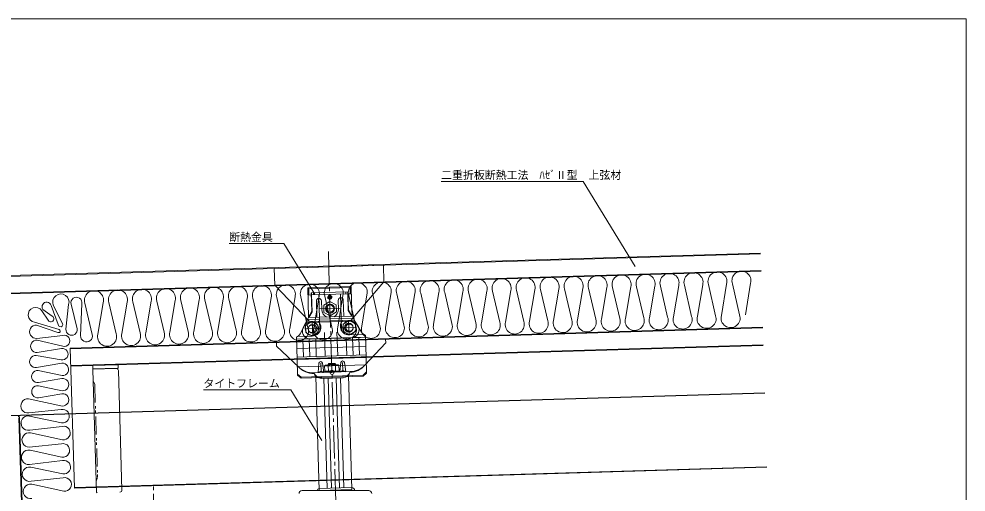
# Model space of a CAD drawing. Units: millimetres at full size, sheet at 1:5; details may follow other scales. Extents: x -3142 to 7368, y -2477 to 957.
# Drawn here: x 3908 to 5209, y -1733 to -1082 of the extents above; entities that cross this region are included whole.
import ezdxf
from ezdxf.enums import TextEntityAlignment as Align

# ---------------------------------------------------------------- set-up
doc = ezdxf.new("R2010")
doc.units = ezdxf.units.MM
doc.header["$LTSCALE"] = 5
doc.linetypes.add('CHAIN2', pattern=[12, 9, -1, 1, -1])
doc.linetypes.add('DOUBLE_CHAIN1', pattern=[8.8, 5, -1, 0.6, -0.6, 0.6, -1])
doc.layers.add('0-0_0', color=7, linetype='Continuous', lineweight=18)
doc.styles.add('ＭＳ ゴシック', font='')
doc.styles.get('ＭＳ ゴシック').set_extended_font_data('MS Gothic')

msp = doc.modelspace()

# ---------------------------------------------------------------- linework, layer by layer
at = {"layer": '0-0_0'}
for p, q in [((3633.559, -1443.313), (4926.449, -1404.489)), ((3633.589, -1444.312), (4926.479, -1405.488)), ((3634.28, -1467.302), (4927.17, -1428.478)), ((3634.31, -1468.301), (4927.2, -1429.478)), ((4258.308, -1425.553), (4258.998, -1448.542)), ((4258.998, -1448.542), (4306.894, -1498.627)), ((4363.951, -1450.393), (4304.278, -1452.185)), ((4304.278, -1452.185), (4304.878, -1472.176)), ((4304.278, -1452.185), (4305.756, -1453.495)), ((4305.756, -1453.495), (4362.555, -1451.789)), ((4305.756, -1453.495), (4306.015, -1462.137)), ((4363.951, -1450.393), (4362.555, -1451.789)), ((4362.555, -1451.789), (4362.814, -1460.432)), ((4363.951, -1450.393), (4364.551, -1470.384)), ((4304.578, -1462.18), (4309.326, -1462.038)), ((4309.236, -1459.039), (4359.413, -1457.532)), ((4309.236, -1459.039), (4309.994, -1484.301)), ((4309.536, -1459.03), (4309.626, -1462.029)), ((4309.626, -1462.029), (4359.203, -1460.54)), ((4309.626, -1462.029), (4310.316, -1485.018)), ((4312.035, -1458.955), (4312.125, -1461.954)), ((4316.178, -1470.336), (4316.84, -1492.362)), ((4319.421, -1461.735), (4320.931, -1512.021)), ((4323.175, -1470.126), (4323.535, -1482.12)), ((4337.433, -1465.196), (4332.036, -1465.358)), ((4332.715, -1463.569), (4332.315, -1463.581)), ((4334.135, -1465.295), (4332.315, -1463.581)), ((4332.421, -1467.115), (4334.135, -1465.295)), ((4334.523, -1464.883), (4332.703, -1463.169)), ((4332.703, -1463.169), (4332.715, -1463.569)), ((4334.535, -1465.283), (4332.715, -1463.569)), ((4334.535, -1465.283), (4332.821, -1467.103)), ((4334.547, -1465.682), (4332.833, -1467.502)), ((4336.237, -1463.063), (4334.523, -1464.883)), ((4336.249, -1463.462), (4334.535, -1465.283)), ((4336.355, -1466.996), (4334.535, -1465.283)), ((4336.367, -1467.396), (4334.547, -1465.682)), ((4334.935, -1465.271), (4336.648, -1463.45)), ((4336.755, -1466.984), (4334.935, -1465.271)), ((4336.237, -1463.063), (4336.249, -1463.462)), ((4336.648, -1463.45), (4336.249, -1463.462)), ((4336.755, -1466.984), (4336.355, -1466.996)), ((4336.367, -1467.396), (4336.355, -1466.996)), ((4346.165, -1469.435), (4346.525, -1481.43)), ((4349.408, -1460.834), (4350.918, -1511.121)), ((4353.161, -1469.225), (4353.823, -1491.251)), ((4356.615, -1457.616), (4356.705, -1460.615)), ((4359.113, -1457.541), (4359.203, -1460.54)), ((4359.203, -1460.54), (4359.894, -1483.53)), ((4359.413, -1457.532), (4360.172, -1482.794)), ((4359.503, -1460.531), (4364.251, -1460.388)), ((4364.551, -1470.384), (4365.182, -1491.374)), ((4326.356, -1476.125), (4334.705, -1470.965)), ((4326.356, -1476.125), (4326.651, -1485.936)), ((4364.578, -1489.922), (4360.172, -1482.794)), ((4366.699, -1493.83), (4304.141, -1495.709)), ((4310.316, -1485.018), (4305.94, -1493.153)), ((4364.751, -1491.387), (4305.94, -1493.153)), ((4306.024, -1491.681), (4309.994, -1484.301)), ((4335.295, -1490.586), (4326.651, -1485.936)), ((4343.643, -1485.426), (4335.295, -1490.586)), ((4359.894, -1483.53), (4364.751, -1491.387)), ((4365.182, -1491.374), (4366.699, -1493.83)), ((4366.699, -1493.83), (4369.249, -1497.955)), ((3977.976, -1535.016), (4929.511, -1506.443)), ((3978.006, -1536.016), (4929.541, -1507.442)), ((4302.931, -1498.746), (4293.904, -1515.525)), ((4301.843, -1499.979), (4298.205, -1506.741)), ((4320.817, -1508.214), (4300.826, -1508.814)), ((4309.727, -1498.727), (4301.378, -1503.888)), ((4301.378, -1503.888), (4301.673, -1513.698)), ((4368.818, -1497.968), (4302.274, -1499.966)), ((4368.09, -1496.79), (4302.931, -1498.746)), ((4318.371, -1503.377), (4309.727, -1498.727)), ((4310.521, -1498.518), (4311.122, -1518.509)), ((4350.804, -1507.313), (4370.794, -1506.713)), ((4352.955, -1502.339), (4361.304, -1497.179)), ((4353.25, -1512.149), (4352.955, -1502.339)), ((4360.499, -1497.017), (4361.099, -1517.008)), ((4361.304, -1497.179), (4369.948, -1501.829)), ((4368.09, -1496.79), (4378.107, -1512.996)), ((4369.249, -1497.955), (4373.286, -1504.487)), ((4289.577, -1550.67), (4288.66, -1520.131)), ((4288.747, -1523.016), (4383.704, -1520.165)), ((4290.618, -1519.125), (4310.622, -1518.524)), ((4301.673, -1513.698), (4310.317, -1518.348)), ((4306.489, -1522.483), (4307.22, -1546.839)), ((4336.23, -1521.757), (4308.01, -1522.604)), ((4315.235, -1522.221), (4315.966, -1546.576)), ((4327.479, -1513.516), (4328.461, -1546.201)), ((4336.23, -1521.757), (4364.451, -1520.91)), ((4344.472, -1513.006), (4345.453, -1545.691)), ((4361.893, -1516.8), (4353.25, -1512.149)), ((4357.216, -1520.96), (4357.947, -1545.316)), ((4361.599, -1516.994), (4381.603, -1516.393)), ((4365.962, -1520.697), (4366.694, -1545.053)), ((4374.708, -1520.435), (4375.44, -1544.791)), ((4384.534, -1547.819), (4383.617, -1517.279)), ((3977.976, -1535.016), (3983.756, -1727.529)), ((3978.696, -1559.005), (4930.231, -1530.432)), ((3978.726, -1560.005), (4930.261, -1531.431)), ((4261.369, -1527.507), (4411.302, -1523.004)), ((4261.369, -1527.507), (4261.519, -1532.504)), ((4261.519, -1532.504), (4291.907, -1561.12)), ((4384.084, -1532.826), (4289.127, -1535.677)), ((4297.743, -1522.746), (4298.474, -1547.102)), ((4411.452, -1528.002), (4382.836, -1558.389)), ((4411.302, -1523.004), (4411.452, -1528.002)), ((4289.478, -1547.372), (4384.435, -1544.52)), ((4289.577, -1550.67), (4384.534, -1547.819)), ((4384.534, -1547.819), (4385.184, -1569.44)), ((4289.577, -1550.67), (4290.227, -1572.291)), ((4289.888, -1561.006), (4384.845, -1558.155)), ((4318.635, -1568.806), (4319.767, -1555.972)), ((4322.246, -1555.806), (4322.591, -1567.277)), ((4326.631, -1568.566), (4324.73, -1555.823)), ((4327.545, -1559.535), (4327.771, -1567.031)), ((4329.968, -1558.462), (4344.684, -1558.02)), ((4332.968, -1556.371), (4332.298, -1557.391)), ((4332.298, -1557.391), (4342.294, -1557.091)), ((4332.298, -1557.391), (4332.328, -1558.391)), ((4332.451, -1559.387), (4332.676, -1566.884)), ((4332.968, -1556.371), (4341.564, -1556.112)), ((4332.968, -1556.371), (4333.028, -1558.37)), ((4341.564, -1556.112), (4341.624, -1558.112)), ((4342.261, -1559.093), (4342.486, -1566.59)), ((4342.294, -1557.091), (4342.324, -1558.091)), ((4347.167, -1558.946), (4347.392, -1566.442)), ((4348.621, -1567.906), (4349.754, -1555.072)), ((4352.233, -1554.906), (4352.577, -1566.377)), ((4356.618, -1567.666), (4354.717, -1554.923)), ((4290.182, -1570.792), (4295.309, -1574.97)), ((4290.227, -1572.291), (4295.354, -1576.469)), ((4380.271, -1572.419), (4295.309, -1574.97)), ((4380.316, -1573.918), (4295.354, -1576.469)), ((4312.637, -1568.987), (4362.615, -1567.486)), ((4319.999, -1730.838), (4315.279, -1573.646)), ((4320.371, -1567.872), (4318.635, -1568.806)), ((4324.841, -1567.738), (4326.631, -1568.566)), ((4326.601, -1567.567), (4348.591, -1566.906)), ((4327.771, -1567.031), (4347.392, -1566.442)), ((4354.828, -1566.837), (4356.618, -1567.666)), ((4364.978, -1729.488), (4360.258, -1572.295)), ((4385.139, -1567.94), (4380.271, -1572.419)), ((4385.184, -1569.44), (4380.316, -1573.918)), ((4322.873, -1576.683), (4352.86, -1575.782)), ((4330.919, -1728.009), (4326.372, -1576.578)), ((4332.369, -1576.398), (4336.916, -1727.829)), ((4343.364, -1576.067), (4347.911, -1727.499)), ((4353.908, -1727.319), (4349.361, -1575.887)), ((3639.322, -1635.226), (4932.212, -1596.402)), ((3639.346, -1636.026), (4932.236, -1597.202)), ((3983.738, -1726.93), (4935.274, -1698.356)), ((3983.756, -1727.529), (4935.292, -1698.956)), ((4319.924, -1728.34), (4364.904, -1726.989)), ((4319.999, -1730.838), (4364.978, -1729.488)), ((4296.694, -1730.838), (4388.094, -1730.838))]:
    msp.add_line(p, q, dxfattribs=at)
at = {"layer": '0-0_0', "color": 4, "linetype": 'CHAIN2'}
for p, q in [((4342.984, -1746.656), (4332.644, -1402.311)), ((4092.508, -2260.524), (4092.508, -1724.624))]:
    msp.add_line(p, q, dxfattribs=at)
at = {"layer": '0-0_0', "color": 9}
for p, q in [((4258.308, -1425.553), (4408.24, -1421.05)), ((4550.439, -1456.877), (4543.176, -1500.213)), ((4558.356, -1456.639), (4568.206, -1499.462)), ((4583.386, -1455.888), (4576.123, -1499.224)), ((4591.302, -1455.65), (4601.152, -1498.472)), ((4616.332, -1454.898), (4609.069, -1498.235)), ((4624.248, -1454.661), (4634.098, -1497.483)), ((4649.278, -1453.909), (4642.015, -1497.245)), ((4657.194, -1453.671), (4667.045, -1496.494)), ((4682.224, -1452.92), (4674.961, -1496.256)), ((4690.14, -1452.682), (4699.991, -1495.504)), ((4715.17, -1451.93), (4707.907, -1495.267)), ((4723.087, -1451.693), (4732.937, -1494.515)), ((4748.116, -1450.941), (4740.853, -1494.277)), ((4756.033, -1450.703), (4765.883, -1493.526)), ((4781.062, -1449.952), (4773.799, -1493.288)), ((4788.979, -1449.714), (4798.829, -1492.536)), ((4814.008, -1448.963), (4806.746, -1492.298)), ((4821.925, -1448.725), (4831.775, -1491.547)), ((4846.955, -1447.973), (4839.692, -1491.309)), ((4854.871, -1447.735), (4864.721, -1490.558)), ((4879.901, -1446.984), (4872.638, -1490.32)), ((4887.817, -1446.746), (4897.668, -1489.568)), ((4912.847, -1445.994), (4905.584, -1489.331)), ((4122.14, -1469.738), (4114.877, -1513.074)), ((4130.056, -1469.501), (4139.906, -1512.323)), ((4155.086, -1468.749), (4147.823, -1512.085)), ((4163.002, -1468.511), (4172.852, -1511.334)), ((4188.032, -1467.76), (4180.769, -1511.096)), ((4195.948, -1467.522), (4205.799, -1510.344)), ((4220.978, -1466.77), (4213.715, -1510.106)), ((4228.894, -1466.533), (4238.745, -1509.355)), ((4253.924, -1465.781), (4246.661, -1509.117)), ((4261.841, -1465.543), (4271.691, -1508.366)), ((4286.87, -1464.792), (4279.607, -1508.128)), ((4294.787, -1464.554), (4304.637, -1507.376)), ((4319.816, -1463.802), (4312.553, -1507.138)), ((4327.733, -1463.565), (4337.583, -1506.387)), ((4334.523, -1464.883), (4334.535, -1465.283)), ((4334.547, -1465.682), (4334.535, -1465.283)), ((4352.763, -1462.813), (4345.5, -1506.149)), ((4360.679, -1462.575), (4370.529, -1505.398)), ((4385.709, -1461.824), (4378.446, -1505.16)), ((4393.625, -1461.586), (4403.475, -1504.408)), ((4418.655, -1460.834), (4411.392, -1504.171)), ((4426.571, -1460.597), (4436.422, -1503.419)), ((4451.601, -1459.845), (4444.338, -1503.181)), ((4459.517, -1459.607), (4469.368, -1502.43)), ((4484.547, -1458.856), (4477.284, -1502.192)), ((4492.464, -1458.618), (4502.314, -1501.44)), ((4517.493, -1457.866), (4510.23, -1501.202)), ((4525.41, -1457.629), (4535.26, -1500.451)), ((3940.386, -1481.919), (3953.275, -1491.337)), ((3961.46, -1502.864), (3951.628, -1476.479)), ((3954.612, -1475.89), (3967.483, -1501.415)), ((3972.085, -1509.18), (3975.802, -1475.253)), ((3979.082, -1474.554), (3987.612, -1508.714)), ((3993.885, -1474.41), (3992.192, -1517.981)), ((3998.271, -1473.458), (4008.122, -1516.28)), ((4023.301, -1472.706), (4016.038, -1516.042)), ((4031.218, -1472.469), (4041.068, -1515.291)), ((4056.247, -1471.717), (4048.984, -1515.053)), ((4064.164, -1471.479), (4074.014, -1514.302)), ((4089.194, -1470.728), (4081.93, -1514.064)), ((4097.11, -1470.49), (4106.96, -1513.312)), ((4349.993, -1480.325), (4320.007, -1481.226)), ((3938.938, -1483.663), (3947.736, -1496.805)), ((3962.929, -1509.655), (3929.008, -1499.469)), ((3931.727, -1503.389), (3960.944, -1513.516)), ((4302.274, -1499.966), (4301.843, -1499.979)), ((4369.249, -1497.955), (4368.818, -1497.968)), ((3967.97, -1517.607), (3931.979, -1521.79)), ((4310.622, -1518.524), (4290.618, -1519.125)), ((4361.599, -1516.994), (4381.603, -1516.393)), ((4376.708, -1520.402), (4365.713, -1520.732)), ((3932.554, -1524.273), (3967.917, -1532.516)), ((3931.218, -1545.323), (3965.674, -1551.091)), ((3932.524, -1541.091), (3965.916, -1535.85)), ((3931.63, -1561.91), (3966.318, -1555.874)), ((4341.564, -1556.112), (4342.294, -1557.091)), ((3934.033, -1565.843), (3966.828, -1572.867)), ((4326.601, -1567.567), (4326.631, -1568.566)), ((4326.631, -1568.566), (4348.621, -1567.906)), ((4334.636, -1568.59), (4337.634, -1568.5)), ((4340.633, -1568.41), (4337.634, -1568.5)), ((4348.591, -1566.906), (4348.621, -1567.906)), ((4350.358, -1566.971), (4348.621, -1567.906)), ((4380.316, -1573.918), (4380.271, -1572.419)), ((3934.212, -1586.822), (3967.007, -1593.845)), ((3966.497, -1576.853), (3934.444, -1582.43)), ((4295.354, -1576.469), (4295.309, -1574.97)), ((4322.843, -1575.683), (4352.829, -1574.783)), ((3966.676, -1597.832), (3934.623, -1603.409)), ((3920.466, -1604.819), (3967.186, -1614.824)), ((3965.427, -1619.511), (3921.052, -1624.323)), ((3921.979, -1628.538), (3965.977, -1637.821)), ((3966.724, -1642.701), (3922.361, -1647.935)), ((3923.275, -1651.728), (3967.274, -1661.012)), ((3965.897, -1666.542), (3921.522, -1671.354)), ((3922.738, -1675.63), (3966.447, -1684.852)), ((3967.194, -1689.732), (3921.857, -1695.081)), ((3923.745, -1698.759), (3967.744, -1708.043)), ((3968.503, -1713.345), (3924.127, -1718.156)), ((3925.054, -1722.372), (3969.053, -1731.655))]:
    msp.add_line(p, q, dxfattribs=at)
at = {"layer": '0-0_0', "color": 5}
for p, q in [((4008.918, -1559.098), (4042.903, -1558.078)), ((4009.098, -1565.096), (4008.918, -1559.098)), ((4044.007, -1561.546), (4043.932, -1559.047)), ((4009.053, -1563.596), (4043.038, -1562.576)), ((4009.068, -1564.096), (4041.054, -1563.136)), ((4009.098, -1565.096), (4014.141, -1733.02)), ((4044.142, -1566.044), (4049.065, -1729.97)), ((3912.039, -1781.153), (3907.524, -1630.774)), ((3912.833, -1780.935), (3908.317, -1630.55))]:
    msp.add_line(p, q, dxfattribs=at)
at = {"layer": '0-0_0', "color": 4}
for p, q in [((4280.932, -1592.462), (4160.932, -1592.462)), ((4323.62, -1662.016), (4280.932, -1592.462))]:
    msp.add_line(p, q, dxfattribs=at)
at = {"layer": '0-0_0', "color": 5, "linetype": 'DOUBLE_CHAIN1'}
msp.add_line((4013.69, -1718.027), (4015.539, -1712.969), dxfattribs=at)
at = {"layer": '0-0_0'}
msp.add_lwpolyline([(3248.823, -1082.489), (5208.823, -1082.489), (5208.823, -2477.489), (3248.823, -2477.489)], close=True, dxfattribs=at)
at = {"layer": '0-0_0', "color": 4}
for points in [[(4754.27, -1422.84), (4682.545, -1305.973), (4487.545, -1305.973)], [(4313.982, -1460.84), (4271.294, -1391.286), (4196.294, -1391.286)]]:
    msp.add_lwpolyline(points, dxfattribs=at)
at = {"layer": '0-0_0'}
for points in [[(4408.24, -1421.05), (4408.931, -1444.04), (4364.126, -1496.909)], [(4332.833, -1467.502), (4332.821, -1467.103), (4332.421, -1467.115)], [(4304.878, -1472.176), (4305.508, -1493.166), (4304.141, -1495.709), (4301.843, -1499.979)], [(4334.705, -1470.965), (4343.349, -1475.615), (4343.643, -1485.426)], [(4310.317, -1518.348), (4318.665, -1513.188), (4318.371, -1503.377)], [(4369.948, -1501.829), (4370.242, -1511.639), (4361.893, -1516.8)]]:
    msp.add_lwpolyline(points, dxfattribs=at)
at = {"layer": '0-0_0', "color": 5, "linetype": 'DOUBLE_CHAIN1'}
msp.add_lwpolyline([(4009.548, -1580.089), (4011.698, -1585.027), (4015.539, -1712.969)], dxfattribs=at)
at = {"layer": '0-0_0'}
for centre, radius in [((4334.535, -1465.283), 2.5), ((4335, -1480.776), 6.1), ((4335, -1480.776), 5), ((4310.822, -1508.514), 6), ((4310.022, -1508.538), 5), ((4360.799, -1507.013), 6), ((4360.799, -1507.013), 6), ((4361.599, -1506.989), 5.25), ((4361.599, -1506.989), 5)]:
    msp.add_circle(centre, radius, dxfattribs=at)
at = {"layer": '0-0_0', "color": 9}
msp.add_circle((4310.822, -1508.514), 6, dxfattribs=at)
for centre, radius, start, end in [((4834.325, -1444.521), 13.093, 344.71295, 198.72704), ((4867.271, -1443.532), 13.093, 344.71295, 198.72704), ((4900.217, -1442.542), 13.093, 344.71295, 198.72704), ((4406.025, -1457.382), 13.093, 344.71295, 198.72704), ((4438.971, -1456.393), 13.093, 344.71295, 198.72704), ((4471.917, -1455.404), 13.093, 344.71295, 198.72704), ((4504.863, -1454.414), 13.093, 344.71295, 198.72704), ((4537.81, -1453.425), 13.093, 344.71295, 198.72704), ((4570.756, -1452.436), 13.093, 344.71295, 198.72704), ((4603.702, -1451.446), 13.093, 344.71295, 198.72704), ((4636.648, -1450.457), 13.093, 344.71295, 198.72704), ((4669.594, -1449.468), 13.093, 344.71295, 198.72704), ((4702.54, -1448.478), 13.093, 344.71295, 198.72704), ((4735.487, -1447.489), 13.093, 344.71295, 198.72704), ((4768.433, -1446.5), 13.093, 344.71295, 198.72704), ((4801.379, -1445.51), 13.093, 344.71295, 198.72704), ((4010.671, -1469.254), 13.093, 344.71295, 198.72704), ((4043.618, -1468.265), 13.093, 344.71295, 198.72704), ((4076.564, -1467.276), 13.093, 344.71295, 198.72704), ((4109.51, -1466.286), 13.093, 344.71295, 198.72704), ((4142.456, -1465.297), 13.093, 344.71295, 198.72704), ((4175.402, -1464.308), 13.093, 344.71295, 198.72704), ((4208.348, -1463.318), 13.093, 344.71295, 198.72704), ((4241.294, -1462.329), 13.093, 344.71295, 198.72704), ((4274.241, -1461.34), 13.093, 344.71295, 198.72704), ((4307.187, -1460.35), 13.093, 344.71295, 198.72704), ((4340.133, -1459.361), 13.093, 344.71295, 198.72704), ((4373.079, -1458.372), 13.093, 344.71295, 198.72704), ((3965.096, -1471.895), 11.22, 342.58606, 200.85393), ((3986.466, -1472.708), 7.611, 347.07964, 194.03787), ((3930.432, -1489.341), 10.227, 33.7242, 261.9951), ((3945.563, -1478.281), 6.327, 16.54839, 215.09607), ((3951.417, -1494.994), 4.102, 206.20248, 63.07237), ((4326.835, -1492.061), 10, 181.71999, 184.38084), ((4343.827, -1491.551), 10, 359.05914, 1.71999), ((4654.645, -1500.697), 13.093, 164.71295, 18.72704), ((4687.591, -1499.708), 13.093, 164.71295, 18.72704), ((4720.537, -1498.719), 13.093, 164.71295, 18.72704), ((4753.483, -1497.729), 13.093, 164.71295, 18.72704), ((4786.429, -1496.74), 13.093, 164.71295, 18.72704), ((4819.375, -1495.751), 13.093, 164.71295, 18.72704), ((4852.322, -1494.761), 13.093, 164.71295, 18.72704), ((4885.268, -1493.772), 13.093, 164.71295, 18.72704), ((3931.412, -1512.595), 9.212, 88.03958, 273.53223), ((3964.595, -1502.652), 3.142, 183.86836, 23.19276), ((3979.871, -1509.722), 7.806, 176.01848, 7.42151), ((4226.345, -1513.559), 13.093, 164.71295, 18.72704), ((4259.291, -1512.569), 13.093, 164.71295, 18.72704), ((4292.237, -1511.58), 13.093, 164.71295, 18.72704), ((4310.262, -1506.53), 12, 271.71999, 43.5303), ((4325.183, -1510.591), 13.093, 164.71295, 18.72704), ((4326.835, -1492.061), 10, 218.3342, 221.12056), ((4358.129, -1509.601), 13.093, 164.71295, 18.72704), ((4361.239, -1504.999), 12, 139.90968, 271.71999), ((4343.827, -1491.551), 10, 322.31943, 325.10577), ((4361.599, -1506.989), 9.2, 24.21498, 39.22501), ((4391.076, -1508.612), 13.093, 164.71295, 18.72704), ((4424.022, -1507.623), 13.093, 164.71295, 18.72704), ((4456.968, -1506.633), 13.093, 164.71295, 18.72704), ((4489.914, -1505.644), 13.093, 164.71295, 18.72704), ((4522.86, -1504.655), 13.093, 164.71295, 18.72704), ((4555.806, -1503.665), 13.093, 164.71295, 18.72704), ((4588.752, -1502.676), 13.093, 164.71295, 18.72704), ((4621.698, -1501.687), 13.093, 164.71295, 18.72704), ((3962.032, -1511.635), 2.174, 239.95717, 65.62996), ((3969.835, -1525.068), 7.69, 255.56046, 104.03561), ((4000.306, -1518.533), 8.133, 176.10231, 16.08281), ((4028.668, -1519.494), 13.093, 164.71295, 18.72704), ((4061.614, -1518.505), 13.093, 164.71295, 18.72704), ((4094.56, -1517.516), 13.093, 164.71295, 18.72704), ((4127.506, -1516.527), 13.093, 164.71295, 18.72704), ((4160.453, -1515.537), 13.093, 164.71295, 18.72704), ((4193.399, -1514.548), 13.093, 164.71295, 18.72704), ((3931.854, -1532.681), 8.437, 85.24495, 274.54935), ((3930.382, -1553.643), 8.361, 84.26198, 278.57927), ((3967.316, -1543.495), 7.772, 257.80077, 100.37518), ((3967.197, -1564.352), 8.523, 267.51463, 95.92535), ((3933.197, -1574.163), 8.361, 84.26198, 278.57927), ((3933.376, -1595.141), 8.361, 84.26198, 278.57927), ((3967.376, -1585.33), 8.523, 267.51463, 95.92535), ((3967.556, -1606.309), 8.523, 267.51463, 95.92535), ((3919.882, -1614.597), 9.796, 86.57925, 276.86073), ((3967.41, -1628.615), 9.317, 261.15193, 102.28806), ((3920.248, -1638.274), 9.889, 79.91902, 282.33965), ((3921.544, -1661.465), 9.889, 79.91902, 269.86838), ((3968.707, -1651.805), 9.317, 261.15193, 102.28806), ((3920.701, -1685.283), 9.866, 78.08549, 276.72862), ((3967.88, -1675.646), 9.317, 261.15193, 102.28806), ((3969.177, -1698.836), 9.317, 261.15193, 102.28806), ((3922.014, -1708.496), 9.889, 79.91902, 282.33965), ((3970.486, -1722.449), 9.317, 261.15193, 102.28806), ((3923.323, -1732.108), 9.889, 79.91902, 282.33965)]:
    msp.add_arc(centre, radius, start, end, dxfattribs=at)
at = {"layer": '0-0_0'}
for centre, radius, start, end in [((4319.677, -1470.231), 3.5, 1.71999, 181.71999), ((4334.135, -1465.295), 2.5, 136.71999, 226.71999), ((4334.135, -1465.295), 1.8, 136.71999, 226.71999), ((4334.523, -1464.883), 2.5, 46.71999, 136.71999), ((4334.547, -1465.682), 2.5, 226.71999, 316.71999), ((4334.523, -1464.883), 1.8, 46.71999, 136.71999), ((4334.547, -1465.682), 1.8, 226.71999, 316.71999), ((4334.935, -1465.271), 1.8, 316.71999, 46.71999), ((4334.935, -1465.271), 2.5, 316.71999, 46.71999), ((4349.663, -1469.33), 3.5, 1.71999, 181.71999), ((4335.03, -1481.775), 11.5, 181.71999, 247.64938), ((4335.03, -1481.775), 11.5, 295.7906, 1.71999), ((4305.76, -1491.538), 0.3, 181.71999, 331.71999), ((4364.833, -1489.765), 0.3, 211.71999, 1.71999), ((4307.687, -1511.843), 10.767, 166.85426, 271.71999), ((4307.687, -1511.843), 10.767, 151.71999, 166.85426), ((4310.022, -1508.538), 9.2, 159.22501, 204.21498), ((4310.022, -1508.538), 9.2, 144.21498, 159.22501), ((4310.022, -1508.538), 9.2, 99.22501, 144.21498), ((4310.022, -1508.538), 9.2, 84.21498, 99.22501), ((4310.262, -1506.53), 12, 271.71999, 41.12056), ((4310.022, -1508.538), 9.2, 39.22501, 84.21498), ((4310.022, -1508.538), 9.2, 24.21498, 39.22501), ((4310.022, -1508.538), 9.2, 339.22501, 24.21498), ((4361.239, -1504.999), 12, 142.31943, 249.69568), ((4361.599, -1506.989), 9.2, 159.22501, 204.21498), ((4361.599, -1506.989), 9.2, 144.21498, 159.22501), ((4361.599, -1506.989), 9.2, 99.22501, 144.21498), ((4361.599, -1506.989), 9.2, 84.21498, 99.22501), ((4361.599, -1506.989), 9.2, 39.22501, 84.21498), ((4364.128, -1510.148), 10.767, 271.71999, 16.58572), ((4361.599, -1506.989), 9.2, 339.22501, 24.21498), ((4364.128, -1510.148), 10.767, 16.58572, 31.71999), ((4285.097, -1510.787), 10, 290.87204, 331.71999), ((4310.022, -1508.538), 9.2, 204.21498, 219.22501), ((4310.022, -1508.538), 9.2, 219.22501, 264.21498), ((4310.022, -1508.538), 9.2, 264.21498, 276.70854), ((4310.022, -1508.538), 9.2, 276.70854, 324.21498), ((4310.022, -1508.538), 9.2, 324.21498, 339.22501), ((4361.599, -1506.989), 9.2, 204.21498, 219.22501), ((4361.599, -1506.989), 9.2, 219.22501, 266.73145), ((4361.239, -1504.999), 12, 249.69568, 271.71999), ((4361.599, -1506.989), 9.2, 266.73145, 279.22501), ((4361.599, -1506.989), 9.2, 279.22501, 324.21498), ((4361.599, -1506.989), 9.2, 324.21498, 339.22501), ((4386.613, -1507.738), 10, 211.71999, 252.56795), ((4311.861, -1543.135), 26.864, 222.02898, 271.71999), ((4311.768, -1540.029), 28.971, 226.71999, 271.71999), ((4322.258, -1556.192), 2.5, 8.48358, 174.95641), ((4330.074, -1561.97), 3.51, 47.37413, 136.06584), ((4337.703, -1570.777), 12.542, 68.68497, 114.75502), ((4344.789, -1561.529), 3.51, 47.37413, 136.06584), ((4352.244, -1555.292), 2.5, 8.48358, 174.95641), ((4361.839, -1541.634), 26.864, 271.12619, 321.41101), ((4361.745, -1538.528), 28.971, 271.72, 316.71999), ((4322.565, -1566.437), 10.25, 194.40038, 271.71999), ((4322.524, -1565.045), 10.643, 201.73595, 271.71999), ((4322.741, -1572.275), 5, 65.15494, 118.28503), ((4337.642, -1568.772), 3.012, 6.89375, 176.54623), ((4337.626, -1568.229), 3.012, 186.89375, 356.54623), ((4337.679, -1569.992), 3.012, 18.74063, 164.69934), ((4352.727, -1571.374), 5, 65.15495, 118.28503), ((4352.51, -1564.145), 10.643, 271.72, 341.70403), ((4352.552, -1565.537), 10.25, 271.71999, 349.03961), ((4319.999, -1730.838), 2.5, 91.71999, 180), ((4364.904, -1730.838), 3.85, 0, 90), ((4296.694, -1735.138), 4.3, 90, 180), ((4388.094, -1735.138), 4.3, 0, 90)]:
    msp.add_arc(centre, radius, start, end, dxfattribs=at)
at = {"layer": '0-0_0', "color": 5}
for centre, radius, start, end in [((4042.933, -1559.077), 1, 1.71996, 91.72003), ((4043.008, -1561.576), 1, 271.71996, 1.71999), ((4041.144, -1566.134), 3, 1.71996, 91.72003), ((3906.718, -1630.598), 1.6, 1.72, 91.7201), ((4046.066, -1730.06), 3, 271.71996, 1.71999), ((4015.14, -1732.99), 1, 181.71996, 271.72003)]:
    msp.add_arc(centre, radius, start, end, dxfattribs=at)

# ---------------------------------------------------------------- texts
at = {"layer": '0-0_0', "style": 'ＭＳ ゴシック'}
for s, p in [('二重折板断熱工法\u3000ﾊｾﾞⅡ型\u3000上弦材', (4487.545, -1305.973)), ('断熱金具', (4196.294, -1391.286)), ('タイトフレーム', (4160.932, -1592.462))]:
    msp.add_text(s, height=11, dxfattribs=at).set_placement(p, align=Align.BOTTOM_LEFT)

doc.saveas('drawing.dxf')
